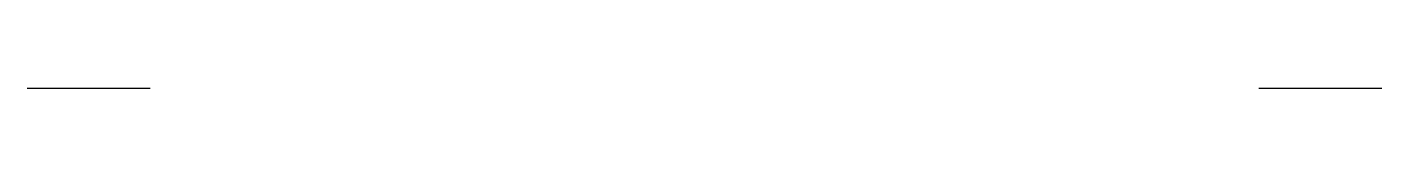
# Model space of a CAD drawing. Header units: millimetres. Extents: x 0 to 55, y 0 to 0.
import ezdxf

# ---------------------------------------------------------------- set-up
doc = ezdxf.new("R2010")
doc.units = ezdxf.units.MM

# ---------------------------------------------------------------- blocks, each defined once
blk = doc.blocks.new('B', base_point=(5, 5))
blk.add_line((5, 5), (10, 5))

msp = doc.modelspace()

# ---------------------------------------------------------------- block references
for p in [(0, 0), (50, 0)]:
    msp.add_blockref('B', p)

doc.saveas('drawing.dxf')
